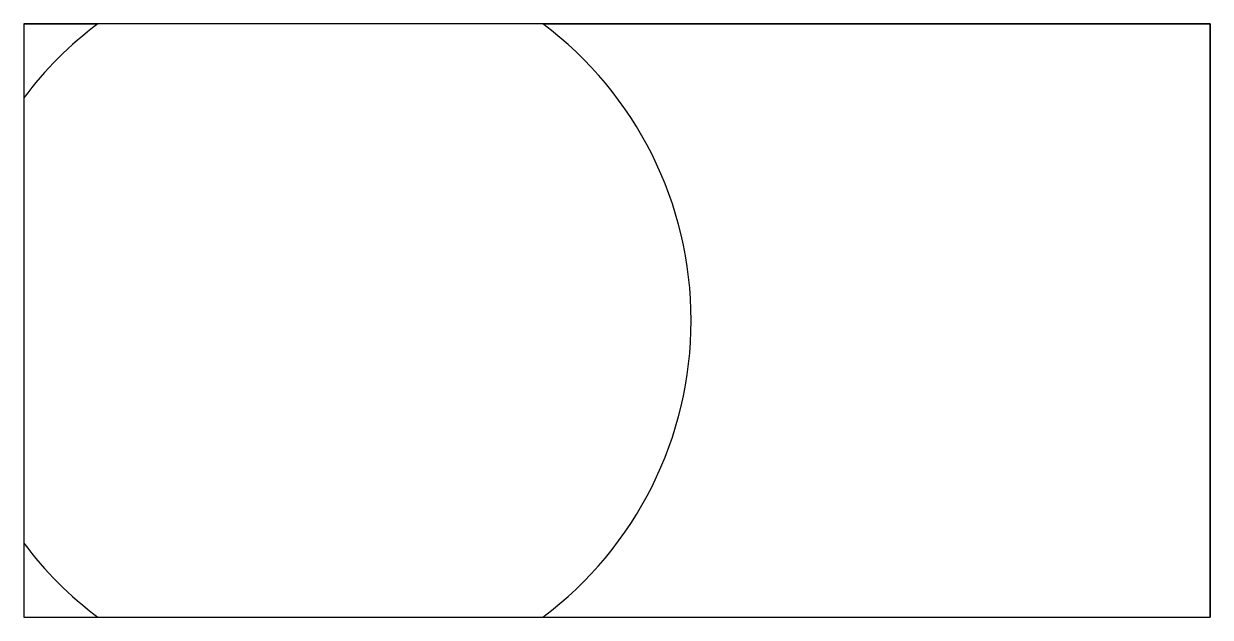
# Model space of a CAD drawing. Extents: x 0 to 8, y 0 to 4.
import ezdxf

# ---------------------------------------------------------------- set-up
doc = ezdxf.new("R2010")
doc.units = 0
doc.layers.get('0').update_dxf_attribs({"linetype": 'CONTINUOUS'})

# ---------------------------------------------------------------- blocks, each defined once
blk = doc.blocks.new('*U4')
at = {"color": 7}
for p, q in [((0, 4, 4), (0.5, 4, 4)), ((0, 4), (0, 4, 4)), ((0, 4, 4), (0, 3.5, 4)), ((0, 4), (0, 0)), ((8, 4), (0, 4)), ((3.5, 4, 1), (0.5, 4, 1)), ((0.5, 4, 1), (0.5, 4, 4)), ((3.5, 4, 4), (8, 4, 4)), ((3.5, 4, 1), (3.5, 4, 4)), ((8, 4), (8, 4, 4)), ((8, 4, 4), (8, 0, 4)), ((8, 0), (8, 4)), ((0, 3.5, 1), (0, 0.5, 1)), ((0, 3.5, 1), (0, 3.5, 4)), ((4.5, 2, 1), (4.5, 2, 4)), ((0, 0.5, 4), (0, 0, 4)), ((0, 0.5, 1), (0, 0.5, 4)), ((0, 0), (0, 0, 4)), ((0, 0, 4), (0.5, 0, 4)), ((0, 0), (8, 0)), ((0.5, 0, 1), (3.5, 0, 1)), ((0.5, 0, 1), (0.5, 0, 4)), ((3.5, 0, 4), (8, 0, 4)), ((3.5, 0, 1), (3.5, 0, 4)), ((8, 0, 4), (8, 0))]:
    blk.add_line(p, q, dxfattribs=at)
for centre, start, end in [((2, 2, 1), 126.8699, 143.1301), ((2, 2, 4), 126.8699, 143.1301), ((2, 2, 1), 306.8699, 53.1301), ((2, 2, 4), 306.8699, 53.1301), ((2, 2, 1), 216.8699, 233.1301), ((2, 2, 4), 216.8699, 233.1301)]:
    blk.add_arc(centre, 2.5, start, end, dxfattribs=at)

msp = doc.modelspace()

# ---------------------------------------------------------------- block references
msp.add_blockref('*U4', (0, 0))

doc.saveas('drawing.dxf')
